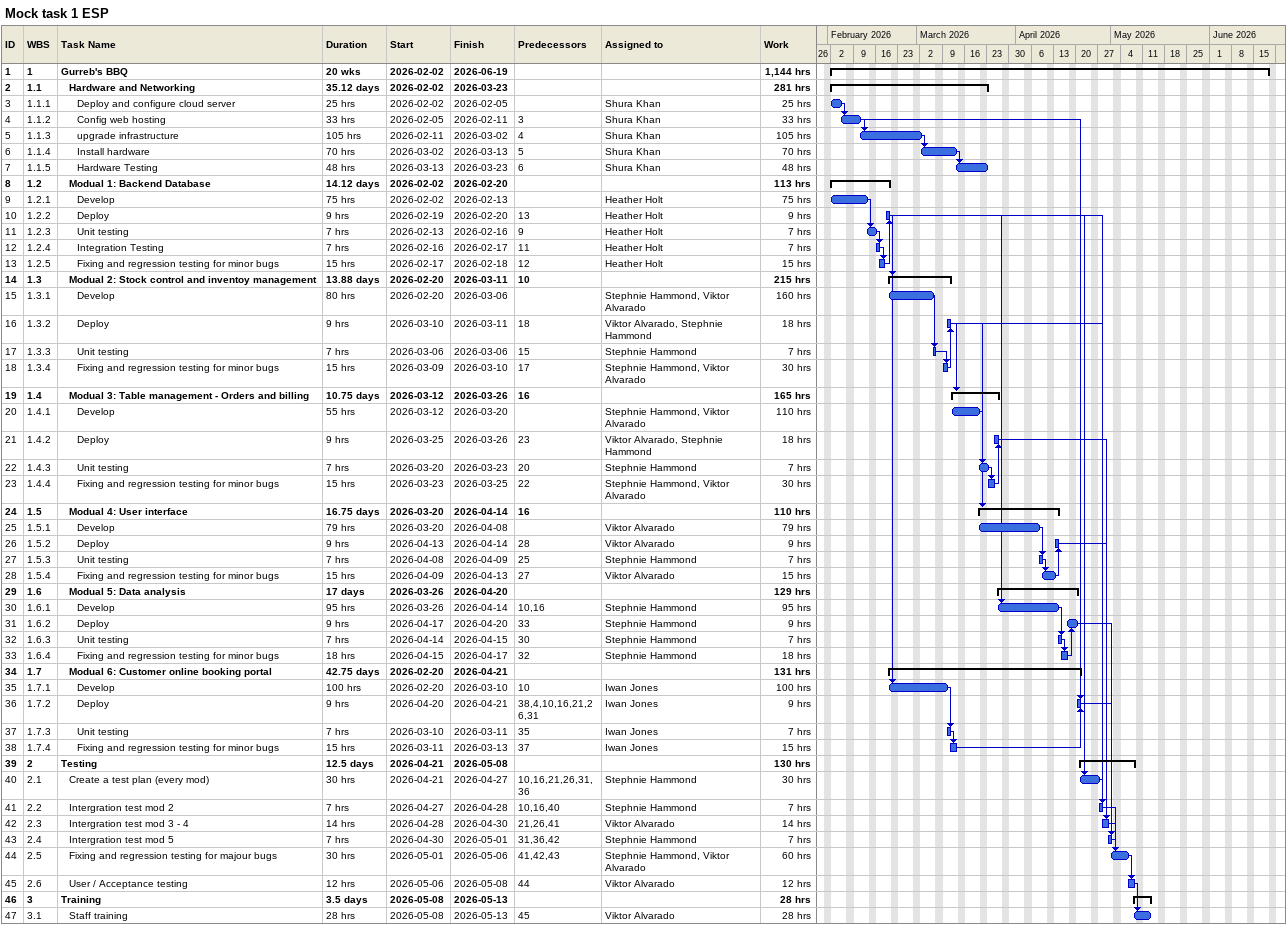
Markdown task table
Mock task 1 ESP

| ID | WBS | Task | Duration | Start | Finish | Predecessors | Resources | Work (h) |
|---|---|---|---|---|---|---|---|---|
| 1 | 1 | **Gurreb's BBQ** | 20w | 2026-02-02 | 2026-06-19 |  |  | 1144 |
| 2 | 1.1 | **Hardware and Networking** | 35.12d | 2026-02-02 | 2026-03-23 |  |  | 281 |
| 3 | 1.1.1 | Deploy and configure cloud server | 25h | 2026-02-02 | 2026-02-05 |  | Shura Khan | 25 |
| 4 | 1.1.2 | Config web hosting | 33h | 2026-02-05 | 2026-02-11 | 3 | Shura Khan | 33 |
| 5 | 1.1.3 | upgrade infrastructure | 105h | 2026-02-11 | 2026-03-02 | 4 | Shura Khan | 105 |
| 6 | 1.1.4 | Install hardware | 70h | 2026-03-02 | 2026-03-13 | 5 | Shura Khan | 70 |
| 7 | 1.1.5 | Hardware Testing | 48h | 2026-03-13 | 2026-03-23 | 6 | Shura Khan | 48 |
| 8 | 1.2 | **Modual 1: Backend Database** | 14.12d | 2026-02-02 | 2026-02-20 |  |  | 113 |
| 9 | 1.2.1 | Develop | 75h | 2026-02-02 | 2026-02-13 |  | Heather Holt | 75 |
| 10 | 1.2.2 | Deploy | 9h | 2026-02-19 | 2026-02-20 | 13 | Heather Holt | 9 |
| 11 | 1.2.3 | Unit testing | 7h | 2026-02-13 | 2026-02-16 | 9 | Heather Holt | 7 |
| 12 | 1.2.4 | Integration Testing | 7h | 2026-02-16 | 2026-02-17 | 11 | Heather Holt | 7 |
| 13 | 1.2.5 | Fixing and regression testing for minor bugs | 15h | 2026-02-17 | 2026-02-18 | 12 | Heather Holt | 15 |
| 14 | 1.3 | **Modual 2: Stock control and inventoy management** | 13.88d | 2026-02-20 | 2026-03-11 | 10 |  | 215 |
| 15 | 1.3.1 | Develop | 80h | 2026-02-20 | 2026-03-06 |  | Stephnie Hammond, Viktor Alvarado | 160 |
| 16 | 1.3.2 | Deploy | 9h | 2026-03-10 | 2026-03-11 | 18 | Viktor Alvarado, Stephnie Hammond | 18 |
| 17 | 1.3.3 | Unit testing | 7h | 2026-03-06 | 2026-03-06 | 15 | Stephnie Hammond | 7 |
| 18 | 1.3.4 | Fixing and regression testing for minor bugs | 15h | 2026-03-09 | 2026-03-10 | 17 | Stephnie Hammond, Viktor Alvarado | 30 |
| 19 | 1.4 | **Modual 3: Table management - Orders and billing** | 10.75d | 2026-03-12 | 2026-03-26 | 16 |  | 165 |
| 20 | 1.4.1 | Develop | 55h | 2026-03-12 | 2026-03-20 |  | Stephnie Hammond, Viktor Alvarado | 110 |
| 21 | 1.4.2 | Deploy | 9h | 2026-03-25 | 2026-03-26 | 23 | Viktor Alvarado, Stephnie Hammond | 18 |
| 22 | 1.4.3 | Unit testing | 7h | 2026-03-20 | 2026-03-23 | 20 | Stephnie Hammond | 7 |
| 23 | 1.4.4 | Fixing and regression testing for minor bugs | 15h | 2026-03-23 | 2026-03-25 | 22 | Stephnie Hammond, Viktor Alvarado | 30 |
| 24 | 1.5 | **Modual 4: User interface** | 16.75d | 2026-03-20 | 2026-04-14 | 16 |  | 110 |
| 25 | 1.5.1 | Develop | 79h | 2026-03-20 | 2026-04-08 |  | Viktor Alvarado | 79 |
| 26 | 1.5.2 | Deploy | 9h | 2026-04-13 | 2026-04-14 | 28 | Viktor Alvarado | 9 |
| 27 | 1.5.3 | Unit testing | 7h | 2026-04-08 | 2026-04-09 | 25 | Stephnie Hammond | 7 |
| 28 | 1.5.4 | Fixing and regression testing for minor bugs | 15h | 2026-04-09 | 2026-04-13 | 27 | Viktor Alvarado | 15 |
| 29 | 1.6 | **Modual 5: Data analysis** | 17d | 2026-03-26 | 2026-04-20 |  |  | 129 |
| 30 | 1.6.1 | Develop | 95h | 2026-03-26 | 2026-04-14 | 10, 16 | Stephnie Hammond | 95 |
| 31 | 1.6.2 | Deploy | 9h | 2026-04-17 | 2026-04-20 | 33 | Stephnie Hammond | 9 |
| 32 | 1.6.3 | Unit testing | 7h | 2026-04-14 | 2026-04-15 | 30 | Stephnie Hammond | 7 |
| 33 | 1.6.4 | Fixing and regression testing for minor bugs | 18h | 2026-04-15 | 2026-04-17 | 32 | Stephnie Hammond | 18 |
| 34 | 1.7 | **Modual 6: Customer online booking portal** | 42.75d | 2026-02-20 | 2026-04-21 |  |  | 131 |
| 35 | 1.7.1 | Develop | 100h | 2026-02-20 | 2026-03-10 | 10 | Iwan Jones | 100 |
| 36 | 1.7.2 | Deploy | 9h | 2026-04-20 | 2026-04-21 | 38, 4, 10, 16, 21, 26, 31 | Iwan Jones | 9 |
| 37 | 1.7.3 | Unit testing | 7h | 2026-03-10 | 2026-03-11 | 35 | Iwan Jones | 7 |
| 38 | 1.7.4 | Fixing and regression testing for minor bugs | 15h | 2026-03-11 | 2026-03-13 | 37 | Iwan Jones | 15 |
| 39 | 2 | **Testing** | 12.5d | 2026-04-21 | 2026-05-08 |  |  | 130 |
| 40 | 2.1 | Create a test plan (every mod) | 30h | 2026-04-21 | 2026-04-27 | 10, 16, 21, 26, 31, 36 | Stephnie Hammond | 30 |
| 41 | 2.2 | Intergration test mod 2 | 7h | 2026-04-27 | 2026-04-28 | 10, 16, 40 | Stephnie Hammond | 7 |
| 42 | 2.3 | Intergration test mod 3 - 4 | 14h | 2026-04-28 | 2026-04-30 | 21, 26, 41 | Viktor Alvarado | 14 |
| 43 | 2.4 | Intergration test mod 5 | 7h | 2026-04-30 | 2026-05-01 | 31, 36, 42 | Stephnie Hammond | 7 |
| 44 | 2.5 | Fixing and regression testing for majour bugs | 30h | 2026-05-01 | 2026-05-06 | 41, 42, 43 | Stephnie Hammond, Viktor Alvarado | 60 |
| 45 | 2.6 | User / Acceptance testing | 12h | 2026-05-06 | 2026-05-08 | 44 | Viktor Alvarado | 12 |
| 46 | 3 | **Training** | 3.5d | 2026-05-08 | 2026-05-13 |  |  | 28 |
| 47 | 3.1 | Staff training | 28h | 2026-05-08 | 2026-05-13 | 45 | Viktor Alvarado | 28 |
